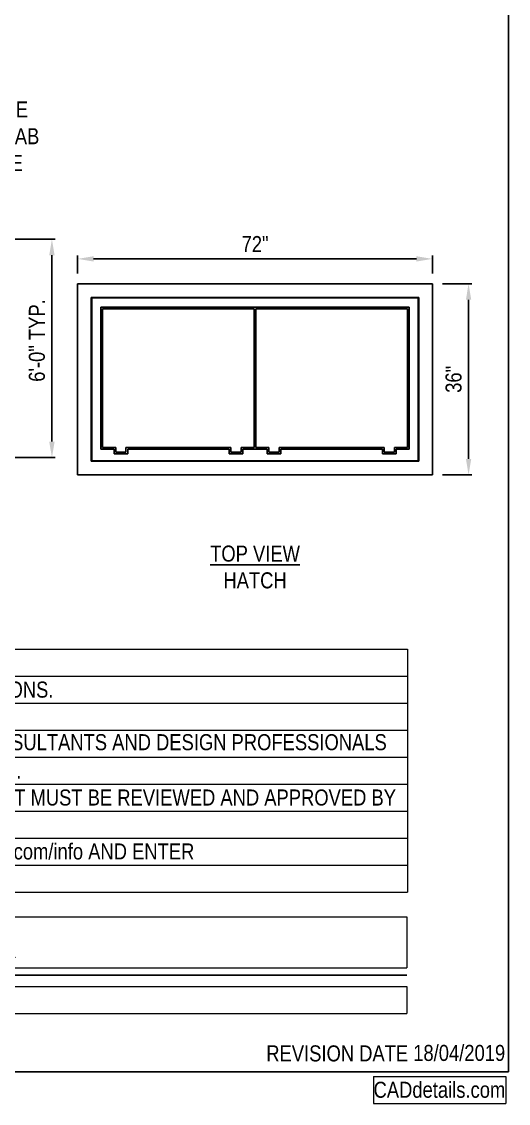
# Model space of a CAD drawing. Extents: x 0 to 216, y -5 to 280.
# Drawn here: x 143.8 to 216, y -4.7 to 155.7 of the extents above; entities that cross this region are included whole.
import ezdxf
from ezdxf import colors
from ezdxf.entities.mleader import LeaderData, LeaderLine
from ezdxf.math import Vec2, Vec3

# ---------------------------------------------------------------- set-up
doc = ezdxf.new("R2010")
doc.units = 0
doc.header["$LTSCALE"] = 10
doc.header["$MEASUREMENT"] = 0
doc.header["$PDMODE"] = 35
doc.layers.get('0').update_dxf_attribs({"linetype": 'CONTINUOUS'})
doc.layers.get('Defpoints').update_dxf_attribs({"linetype": 'CONTINUOUS'})
for name, color, linetype in [('2628-LOGO$0$CADdetails-7-VERYFINE', 7, 'CONTINUOUS'), ('2628-LOGO$0$CADdetails-FRAME', 7, 'CONTINUOUS'), ('CADdetails-1-FINE', 1, 'CONTINUOUS'), ('CADdetails-2-FINELIGHT', 2, 'CONTINUOUS'), ('CADdetails-7-VERYFINE', 7, 'CONTINUOUS'), ('CADdetails-9-EXTRAFINE', 9, 'CONTINUOUS')]:
    doc.layers.add(name, color=color, linetype=linetype)
doc.styles.add('2628-LOGO$0$CADdetails-DIMENSIONS', font='ARIALN.TTF', dxfattribs={"height": 2.38})
doc.styles.add('2628-LOGO$0$CADdetails-NOTES', font='ARIALN.TTF', dxfattribs={"height": 2.38})
doc.styles.add('CADdetails-DETAILTITLE', font='ARIALN.TTF', dxfattribs={"height": 4.77})
doc.styles.add('CADdetails-DIMENSIONS', font='ARIALN.TTF', dxfattribs={"height": 2.38})
doc.styles.add('CADdetails-NOTES', font='ARIALN.TTF', dxfattribs={"height": 2.38})
doc.dimstyles.new('CADdetails-DIM', dxfattribs={"dimtxt": 2.38, "dimasz": 2.38, "dimexe": 0.5, "dimexo": 1.5, "dimgap": 1, "dimtad": 1, "dimzin": 0, "dimdsep": 46, "dimtxsty": 'CADdetails-DIMENSIONS', "dimcen": 1, "dimclrd": 256, "dimclre": 256, "dimclrt": 256, "dimadec": 0, "dimazin": 0, "dimtfac": 1, "dimtofl": 0, "dimtmove": 0, "dimatfit": 3, "dimfxl": 1, "dimtolj": 1, "dimtzin": 0, "dimarcsym": 0})
doc.dimstyles.new('CADdetails-LEADER', dxfattribs={"dimtxt": 2.38, "dimasz": 2.38, "dimexe": 0.5, "dimexo": 1.5, "dimgap": 1, "dimtad": 1, "dimzin": 0, "dimdsep": 46, "dimtxsty": 'CADdetails-DIMENSIONS', "dimcen": 1, "dimclrd": 256, "dimclre": 256, "dimclrt": 256, "dimadec": 0, "dimazin": 0, "dimtfac": 1, "dimtofl": 0, "dimtmove": 0, "dimatfit": 3, "dimfxl": 1, "dimtolj": 1, "dimtzin": 0, "dimarcsym": 0})

# ---------------------------------------------------------------- blocks, each defined once
blk = doc.blocks.new('*T15')
at = {"layer": 'Defpoints', "color": 8, "linetype": 'ByBlock', "lineweight": 0, "transparency": 16777216}
for p, q in [((0, 0), (184.71, 0)), ((0, 0), (0, -36)), ((184.71, 0), (184.71, -36)), ((0, -4), (184.71, -4)), ((0, -8), (184.71, -8)), ((0, -12), (184.71, -12)), ((0, -16), (184.71, -16)), ((0, -20), (184.71, -20)), ((0, -24), (184.71, -24)), ((0, -28), (184.71, -28)), ((0, -32), (184.71, -32)), ((0, -36), (184.71, -36))]:
    blk.add_line(p, q, dxfattribs=at)
at = {"layer": '2628-LOGO$0$CADdetails-FRAME', "transparency": 16777216, "char_height": 2.38, "width": 184.5948, "attachment_point": 4, "style": '2628-LOGO$0$CADdetails-NOTES'}
for s, insert in [('NOTES:', (0.06, -2)), ("1.   INSTALLATION TO BE COMPLETED IN ACCORDANCE WITH MANUFACTURER'S SPECIFICATIONS.", (0.06, -6)), ('2.   DO NOT SCALE DRAWING.', (0.06, -10)), ('3.   THIS DRAWING IS INTENDED FOR USE BY ARCHITECTS, ENGINEERS, CONTRACTORS, CONSULTANTS AND DESIGN PROFESSIONALS', (0.06, -14)), ('      FOR PLANNING PURPOSES ONLY.  THIS DRAWING MAY NOT BE USED FOR CONSTRUCTION.', (0.06, -18)), ('4.   ALL INFORMATION CONTAINED HEREIN WAS CURRENT AT THE TIME OF DEVELOPMENT BUT MUST BE REVIEWED AND APPROVED BY', (0.06, -22)), ('      THE PRODUCT MANUFACTURER TO BE CONSIDERED ACCURATE.', (0.06, -26)), ("5.   CONTRACTOR'S NOTE: FOR PRODUCT AND COMPANY INFORMATION VISIT www.CADdetails.com/info AND ENTER", (0.06, -30)), ('      REFERENCE NUMBER', (0.06, -34))]:
    blk.add_mtext(s, dxfattribs=dict(at, insert=insert))
blk = doc.blocks.new('*T16')
at = {"layer": 'Defpoints', "color": 8, "linetype": 'ByBlock', "lineweight": 0, "transparency": 16777216}
for p, q in [((0, 0), (19.6, 0)), ((0, 0), (0, -4)), ((19.6, 0), (19.6, -4)), ((0, -4), (19.6, -4))]:
    blk.add_line(p, q, dxfattribs=at)
at = {"layer": '2628-LOGO$0$CADdetails-7-VERYFINE', "transparency": 16777216, "insert": (19.54, -2), "char_height": 2.38, "width": 19.4793, "attachment_point": 6, "style": '2628-LOGO$0$CADdetails-NOTES'}
blk.add_mtext('CADdetails.com', dxfattribs=at)
blk = doc.blocks.new('2628-LOGO')
at = {"layer": '2628-LOGO$0$CADdetails-FRAME'}
for p, q in [((216, 280), (216, 0)), ((216, 0), (0, 0))]:
    blk.add_line(p, q, dxfattribs=at)
for name, p in [('*T15', (16.3, 62.65)), ('*T16', (196, -0.69))]:
    blk.add_blockref(name, p)
at = {"layer": '2628-LOGO$0$CADdetails-7-VERYFINE', "char_height": 2.38, "attachment_point": 1}
for s, width, gutter_width, insert, style in [('REVISION DATE', 24.5006, 11.9, (180.08, 3.91), '2628-LOGO$0$CADdetails-NOTES'), ('18/04/2019', 13.6761, 23.85, (201.88, 3.98), '2628-LOGO$0$CADdetails-DIMENSIONS')]:
    blk.add_mtext_dynamic_manual_height_columns(s, width=width, gutter_width=gutter_width, heights=[0], dxfattribs=dict(at, insert=insert, style=style))
blk = doc.blocks.new('*T2')
at = {"layer": 'Defpoints', "color": 8, "linetype": 'ByBlock', "lineweight": 0, "transparency": 16777216}
for p, q in [((0, 0), (165.2, 0)), ((0, 0), (0, -4)), ((165.2, 0), (165.2, -4)), ((0, -4), (165.2, -4))]:
    blk.add_line(p, q, dxfattribs=at)
at = {"layer": 'CADdetails-1-FINE', "transparency": 16777216, "insert": (0.06, -2), "char_height": 2.38, "width": 165.0809, "attachment_point": 4, "style": 'CADdetails-NOTES'}
blk.add_mtext('VORTCLAREX MODEL VCL80-3 STANDARD DETAIL', dxfattribs=at)
blk = doc.blocks.new('*T3')
at = {"layer": 'Defpoints', "color": 8, "linetype": 'ByBlock', "lineweight": 0, "transparency": 16777216}
for p, q in [((0, 0), (165.65, 0)), ((0, 0), (0, -7.56)), ((165.65, 0), (165.65, -7.56)), ((0, -7.56), (165.65, -7.56))]:
    blk.add_line(p, q, dxfattribs=at)
at = {"layer": 'CADdetails-2-FINELIGHT', "transparency": 16777216, "insert": (0.06, -3.78), "char_height": 4.77, "width": 165.5323, "attachment_point": 4, "style": 'CADdetails-DETAILTITLE'}
blk.add_mtext('VORTCLAREX® OIL/WATER SEPARATOR', dxfattribs=at)
blk = doc.blocks.new('*D8')
at = {"layer": 'CADdetails-7-VERYFINE', "lineweight": -2, "transparency": 16777216}
for p, q in [((112.62, 123.47), (148.77, 123.47)), ((148.27, 121.09), (148.27, 93.45)), ((112.84, 91.07), (148.77, 91.07))]:
    blk.add_line(p, q, dxfattribs=at)
at = {"layer": 'CADdetails-7-VERYFINE', "transparency": 16777216}
for points in [[(147.87, 121.09), (148.67, 121.09), (148.27, 123.47)], [(147.87, 93.45), (148.67, 93.45), (148.27, 91.07)]]:
    blk.add_solid(points, dxfattribs=at)
at = {"layer": 'Defpoints', "color": 0, "transparency": 16777216}
for p in [(111.12, 123.47), (111.34, 91.07), (148.27, 91.07)]:
    blk.add_point(p, dxfattribs=at)
at = {"layer": 'CADdetails-7-VERYFINE', "transparency": 16777216, "insert": (146.05, 108.44), "char_height": 2.38, "attachment_point": 5, "rotation": 90, "style": 'CADdetails-DIMENSIONS'}
blk.add_mtext('\\A1;6\'-0" TYP.', dxfattribs=at)
blk = doc.blocks.new('*D12')
at = {"layer": 'CADdetails-7-VERYFINE', "lineweight": -2, "transparency": 16777216}
for p, q in [((152.08, 118.36), (152.08, 121.04)), ((154.46, 120.54), (202.35, 120.54)), ((204.73, 118.36), (204.73, 121.04))]:
    blk.add_line(p, q, dxfattribs=at)
at = {"layer": 'CADdetails-7-VERYFINE', "transparency": 16777216}
for points in [[(154.46, 120.94), (154.46, 120.15), (152.08, 120.54)], [(202.35, 120.94), (202.35, 120.15), (204.73, 120.54)]]:
    blk.add_solid(points, dxfattribs=at)
at = {"layer": 'Defpoints', "color": 0, "transparency": 16777216}
for p in [(204.73, 120.54), (152.08, 116.86), (204.73, 116.86)]:
    blk.add_point(p, dxfattribs=at)
at = {"layer": 'CADdetails-7-VERYFINE', "transparency": 16777216, "insert": (178.41, 122.74), "char_height": 2.38, "attachment_point": 5, "style": 'CADdetails-DIMENSIONS'}
blk.add_mtext('\\A1;72"', dxfattribs=at)
blk = doc.blocks.new('*D13')
at = {"layer": 'CADdetails-7-VERYFINE', "lineweight": -2, "transparency": 16777216}
for p, q in [((206.23, 116.86), (210.59, 116.86)), ((210.09, 114.48), (210.09, 90.89)), ((206.23, 88.51), (210.59, 88.51))]:
    blk.add_line(p, q, dxfattribs=at)
at = {"layer": 'CADdetails-7-VERYFINE', "transparency": 16777216}
for points in [[(209.7, 114.48), (210.49, 114.48), (210.09, 116.86)], [(209.7, 90.89), (210.49, 90.89), (210.09, 88.51)]]:
    blk.add_solid(points, dxfattribs=at)
at = {"layer": 'Defpoints', "color": 0, "transparency": 16777216}
for p in [(204.73, 116.86), (204.73, 88.51), (210.09, 88.51)]:
    blk.add_point(p, dxfattribs=at)
at = {"layer": 'CADdetails-7-VERYFINE', "transparency": 16777216, "insert": (207.88, 102.68), "char_height": 2.38, "attachment_point": 5, "rotation": 90, "style": 'CADdetails-DIMENSIONS'}
blk.add_mtext('\\A1;36"', dxfattribs=at)

msp = doc.modelspace()

# ---------------------------------------------------------------- linework, layer by layer
at = {"layer": 'CADdetails-2-FINELIGHT'}
msp.add_line((16.299, 14.322), (200.936, 14.322), dxfattribs=at)
at = {"layer": 'CADdetails-9-EXTRAFINE'}
for p, q in [((152.085, 88.508), (152.085, 116.858)), ((152.085, 116.858), (204.735, 116.858)), ((204.735, 116.858), (204.735, 88.508)), ((154.11, 90.533), (154.11, 114.833)), ((154.11, 114.833), (202.71, 114.833)), ((154.194, 90.617), (154.194, 114.749)), ((154.194, 114.749), (202.625, 114.749)), ((202.625, 114.749), (202.625, 90.617)), ((202.71, 114.833), (202.71, 90.533)), ((155.544, 113.399), (201.275, 113.399)), ((155.544, 92.305), (155.544, 113.399)), ((178.283, 113.145), (155.797, 113.145)), ((155.797, 113.145), (155.797, 92.558)), ((178.283, 92.558), (178.283, 113.145)), ((201.022, 113.145), (178.537, 113.145)), ((178.537, 113.145), (178.537, 92.558)), ((201.022, 92.558), (201.022, 113.145)), ((201.275, 113.399), (201.275, 92.305)), ((157.485, 92.305), (155.544, 92.305)), ((155.797, 92.558), (157.738, 92.558)), ((157.485, 91.63), (157.485, 92.305)), ((159.51, 91.63), (157.485, 91.63)), ((157.738, 92.558), (157.738, 91.883)), ((157.738, 91.883), (159.257, 91.883)), ((159.257, 91.883), (159.257, 92.558)), ((159.257, 92.558), (174.824, 92.558)), ((159.51, 92.305), (159.51, 91.63)), ((174.571, 92.305), (159.51, 92.305)), ((174.571, 91.63), (174.571, 92.305)), ((176.596, 91.63), (174.571, 91.63)), ((174.824, 92.558), (174.824, 91.883)), ((174.824, 91.883), (176.343, 91.883)), ((176.343, 91.883), (176.343, 92.558)), ((176.343, 92.558), (178.283, 92.558)), ((176.596, 92.305), (176.596, 91.63)), ((180.224, 92.305), (176.596, 92.305)), ((178.537, 92.558), (180.477, 92.558)), ((180.224, 91.63), (180.224, 92.305)), ((182.249, 91.63), (180.224, 91.63)), ((180.477, 92.558), (180.477, 91.883)), ((180.477, 91.883), (181.996, 91.883)), ((181.996, 91.883), (181.996, 92.558)), ((181.996, 92.558), (197.563, 92.558)), ((182.249, 92.305), (182.249, 91.63)), ((197.31, 92.305), (182.249, 92.305)), ((197.31, 91.63), (197.31, 92.305)), ((199.335, 91.63), (197.31, 91.63)), ((197.563, 92.558), (197.563, 91.883)), ((197.563, 91.883), (199.082, 91.883)), ((199.082, 91.883), (199.082, 92.558)), ((199.082, 92.558), (201.022, 92.558)), ((199.335, 92.305), (199.335, 91.63)), ((201.275, 92.305), (199.335, 92.305)), ((202.71, 90.533), (154.11, 90.533)), ((202.625, 90.617), (154.194, 90.617)), ((204.735, 88.508), (152.085, 88.508))]:
    msp.add_line(p, q, dxfattribs=at)

# ---------------------------------------------------------------- block references
for name, p in [('*T3', (35.283, 22.987)), ('*T2', (35.735, 12.622))]:
    msp.add_blockref(name, p)
at = {"layer": 'CADdetails-7-VERYFINE'}
msp.add_blockref('2628-LOGO', (0, 0), dxfattribs=at)

# ---------------------------------------------------------------- texts
at = {"layer": 'CADdetails-2-FINELIGHT', "insert": (178.41, 78.029), "char_height": 2.38, "attachment_point": 2, "style": 'CADdetails-NOTES'}
msp.add_mtext_dynamic_manual_height_columns('{\\LTOP VIEW\\P}HATCH', width=62.25396, gutter_width=3.516, heights=[0], dxfattribs=at)

# ---------------------------------------------------------------- dimensions: what is measured, and where the dimension line sits
at = {"layer": 'CADdetails-7-VERYFINE'}
dim = msp.add_linear_dim(base=(204.735, 120.544), p1=(152.085, 116.858), p2=(204.735, 116.858), text='72"', dimstyle='CADdetails-DIM', dxfattribs=at)
dim.commit()
dim.dimension.update_dxf_attribs({"geometry": '*D12', "text_midpoint": (178.41, 122.738)})
dim = msp.add_linear_dim(base=(148.269, 91.074), p1=(111.116, 123.474), p2=(111.343, 91.074), angle=90, text='6\'-0" TYP.', dimstyle='CADdetails-LEADER', dxfattribs=at)
dim.commit()
dim.dimension.update_dxf_attribs({"geometry": '*D8', "text_midpoint": (148.269, 108.443), "dimtype": 160})
dim = msp.add_linear_dim(base=(210.093, 88.508), p1=(204.735, 116.858), p2=(204.735, 88.508), angle=90, text='36"', dimstyle='CADdetails-DIM', dxfattribs=at)
dim.commit()
dim.dimension.update_dxf_attribs({"geometry": '*D13', "text_midpoint": (207.878, 102.683)})

# ---------------------------------------------------------------- leaders
ml = msp.add_multileader_mtext('Standard', dxfattribs=at)
ml.set_content('CONTRACTOR TO PROVIDE\\PGRADE RINGS/RISERS, SLAB \\PTO MEET FINISHED GRADE', color=256, style='CADdetails-DIMENSIONS')
ml.set_leader_properties()
ml.build(insert=Vec2(0, 0))
ml.multileader.update_dxf_attribs({"dogleg_length": 2, "arrow_head_size": 2.38})
ctx = ml.context
ctx.base_point, ctx.char_height, ctx.arrow_head_size, ctx.landing_gap_size, ctx.plane_origin = Vec3(106.424, 142.682), 2.38, 2.38, 1.5, Vec3(97.863, 131.574)
notes = []
notes.append((ctx, [(0, (1, 1, 0), (104.424, 142.682), (1, 0), 2, [(1, [(97.863, 131.574), (98.763, 136.974)], 0, [])])]))
ctx.mtext.insert, ctx.mtext.flow_direction = Vec3(107.924, 143.893), 5
for ctx, leaders in notes:
    for number, flags, end, landing, length, lines in leaders:
        leader = LeaderData()
        leader.index, (leader.has_last_leader_line, leader.has_dogleg_vector, leader.attachment_direction) = number, flags
        leader.last_leader_point, leader.dogleg_vector, leader.dogleg_length = Vec3(end), Vec3(landing), length
        for number, points, colour, breaks in lines:
            line = LeaderLine()
            line.index, line.vertices, line.color, line.breaks = number, Vec3.list(points), colors.encode_raw_color(colour), breaks
            leader.lines.append(line)
        ctx.leaders.append(leader)

doc.saveas('drawing.dxf')
